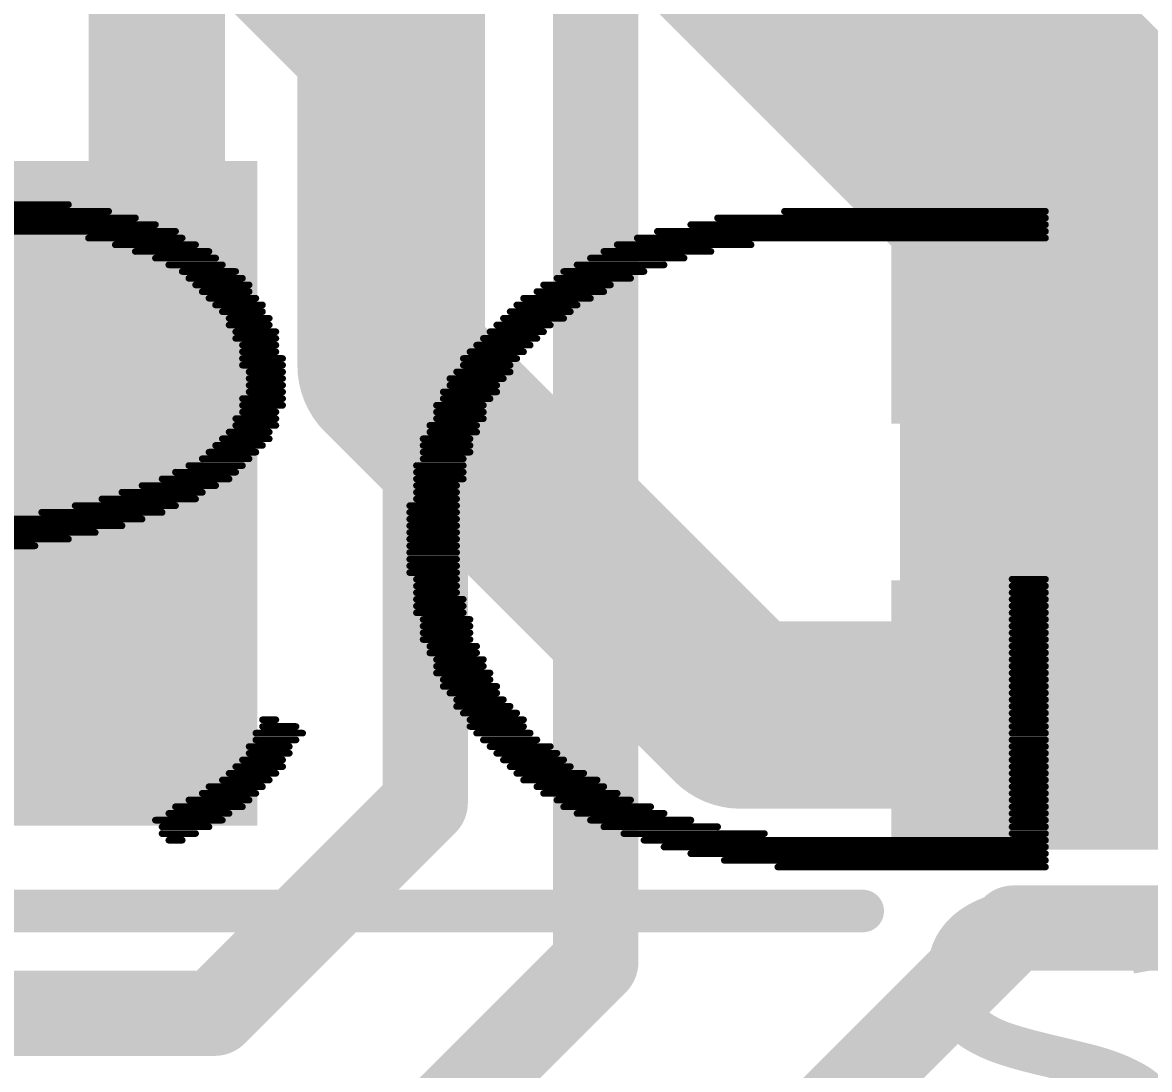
# Model space of a CAD drawing. Header units: millimetres. Extents: x -0.14 to 1.19, y -0.12 to 0.99.
# Drawn here: x 0.7148 to 0.847, y 0.2934 to 0.4163 of the extents above; entities that cross this region are included whole.
import ezdxf

# ---------------------------------------------------------------- set-up
doc = ezdxf.new("R2010")
doc.units = ezdxf.units.MM
doc.header["$MEASUREMENT"] = 0
for name, color, linetype in [('BottomLayer', 5, 'Continuous'), ('BottomOverlay', 54, 'Continuous'), ('TopLayer', 1, 'Continuous'), ('TopOverlay', 2, 'Continuous'), ('TopPaste', 8, 'Continuous'), ('TopSolder', 216, 'Continuous'), ('ViaHoleLayer', 16, 'Continuous')]:
    doc.layers.add(name, color=color, linetype=linetype)
doc.styles.add('Arial', font='', dxfattribs={"height": 0.2})
doc.styles.get('Arial').set_extended_font_data('Arial')

# ---------------------------------------------------------------- blocks, each defined once
blk = doc.blocks.new('SO_14_36')
at = {"layer": 'TopLayer'}
for points in [[(0.07835, -0.08819), (0.13228, -0.08819), (0.13228, -0.11181), (0.07835, -0.11181)], [(0.07835, -0.13819), (0.13228, -0.13819), (0.13228, -0.16181), (0.07835, -0.16181)]]:
    blk.add_hatch(color=1, dxfattribs=at).paths.add_polyline_path(points)
at = {"layer": 'TopPaste'}
for points in [[(0.07835, -0.08819), (0.13228, -0.08819), (0.13228, -0.11181), (0.07835, -0.11181)], [(0.07835, -0.13819), (0.13228, -0.13819), (0.13228, -0.16181), (0.07835, -0.16181)]]:
    blk.add_hatch(color=8, dxfattribs=at).paths.add_polyline_path(points)
at = {"layer": 'TopSolder'}
for points in [[(0.07435, -0.08419), (0.13628, -0.08419), (0.13628, -0.11581), (0.07435, -0.11581)], [(0.07435, -0.13419), (0.13628, -0.13419), (0.13628, -0.16581), (0.07435, -0.16581)]]:
    blk.add_hatch(color=216, dxfattribs=at).paths.add_polyline_path(points)
at = {"layer": 'TopOverlay', "const_width": 0.005}
blk.add_lwpolyline([(-0.071, -0.173), (0.071, -0.173)], dxfattribs=at)
at = {"layer": 'TopOverlay', "const_width": 0.0025}
blk.add_lwpolyline([(0.06975, -0.173, 1), (0.07225, -0.173, 1)], format="xyb", close=True, dxfattribs=at)

msp = doc.modelspace()

# ---------------------------------------------------------------- hatches: boundary and pattern name
at = {"layer": 'BottomLayer'}
h = msp.add_hatch(color=5, dxfattribs=at)
edge = h.paths.add_edge_path()
edge.add_arc((0.73, 0.35981), 0.01181, 0, 360)
h = msp.add_hatch(color=5, dxfattribs=at)
edge = h.paths.add_edge_path()
edge.add_arc((0.833, 0.335), 0.01181, 0, 360)
at = {"layer": 'TopLayer'}
for points in [[(0.74231, 0.4), (0.611, 0.4), (0.611, 0.322), (0.74231, 0.322)], [(0.88, 0.4), (0.81768, 0.4), (0.81768, 0.322), (0.88, 0.322)]]:
    msp.add_hatch(color=1, dxfattribs=at).paths.add_polyline_path(points)
h = msp.add_hatch(color=1, dxfattribs=at)
edge = h.paths.add_edge_path()
edge.add_arc((0.73, 0.35981), 0.01181, 0, 360)
h = msp.add_hatch(color=1, dxfattribs=at)
edge = h.paths.add_edge_path()
edge.add_arc((0.833, 0.335), 0.01181, 0, 360)
at = {"layer": 'ViaHoleLayer'}
h = msp.add_hatch(color=16, dxfattribs=at)
edge = h.paths.add_edge_path()
edge.add_arc((0.73, 0.35981), 0.00591, 0, 360)
h = msp.add_hatch(color=16, dxfattribs=at)
edge = h.paths.add_edge_path()
edge.add_arc((0.833, 0.335), 0.00591, 0, 360)

# ---------------------------------------------------------------- linework, layer by layer
at = {"layer": 'BottomLayer'}
for points, const_width in [([(0.7305, 0.36031), (0.7305, 0.7615)], 0.016), ([(0.758, 0.376), (0.758, 0.727)], 0.022), ([(0.797, 0.438), (0.903, 0.332)], 0.04), ([(0.758, 0.376), (0.799, 0.335)], 0.022), ([(0.73, 0.35981), (0.7305, 0.36031)], 0.016), ([(0.799, 0.335), (0.833, 0.335)], 0.022)]:
    msp.add_lwpolyline(points, dxfattribs=dict(at, const_width=const_width))
for points, const_width in [([(0.7525, 0.376, 1), (0.7635, 0.376, 1)], 0.011), ([(0.7525, 0.376, 1), (0.7635, 0.376, 1)], 0.011), ([(0.726, 0.35981, 1), (0.734, 0.35981, 1)], 0.008), ([(0.7265, 0.36031, 1), (0.7345, 0.36031, 1)], 0.008), ([(0.7265, 0.36031, 1), (0.7345, 0.36031, 1)], 0.008), ([(0.7935, 0.335, 1), (0.8045, 0.335, 1)], 0.011), ([(0.7935, 0.335, 1), (0.8045, 0.335, 1)], 0.011), ([(0.8275, 0.335, 1), (0.8385, 0.335, 1)], 0.011)]:
    msp.add_lwpolyline(points, format="xyb", close=True, dxfattribs=dict(at, const_width=const_width))
at = {"layer": 'BottomOverlay', "const_width": 0.000785}
for points in [[(0.70993, 0.39489), (0.72014, 0.39489)], [(0.70758, 0.3941), (0.72485, 0.3941)], [(0.80414, 0.3941), (0.83476, 0.3941)], [(0.70836, 0.39332), (0.72799, 0.39332)], [(0.70915, 0.39253), (0.73035, 0.39253)], [(0.79315, 0.39253), (0.83476, 0.39253)], [(0.79629, 0.39332), (0.83476, 0.39332)], [(0.70915, 0.39175), (0.7327, 0.39175)], [(0.7225, 0.39096), (0.73349, 0.39096)], [(0.78687, 0.39096), (0.83476, 0.39096)], [(0.78922, 0.39175), (0.83476, 0.39175)], [(0.72564, 0.39018), (0.73506, 0.39018)], [(0.78451, 0.39018), (0.80021, 0.39018)], [(0.72799, 0.38939), (0.73663, 0.38939)], [(0.73035, 0.38861), (0.73741, 0.38861)], [(0.78137, 0.38861), (0.79236, 0.38861)], [(0.78294, 0.38939), (0.7955, 0.38939)], [(0.73192, 0.38782), (0.7382, 0.38782)], [(0.73349, 0.38704), (0.73977, 0.38704)], [(0.77823, 0.38704), (0.78765, 0.38704)], [(0.7798, 0.38782), (0.79001, 0.38782)], [(0.73427, 0.38625), (0.74055, 0.38625)], [(0.77745, 0.38625), (0.78608, 0.38625)], [(0.73506, 0.38547), (0.74134, 0.38547)], [(0.73584, 0.38468), (0.74134, 0.38468)], [(0.77509, 0.38468), (0.78294, 0.38468)], [(0.77588, 0.38547), (0.78373, 0.38547)], [(0.73663, 0.3839), (0.74212, 0.3839)], [(0.73741, 0.38311), (0.74291, 0.38311)], [(0.77274, 0.38311), (0.7798, 0.38311)], [(0.77352, 0.3839), (0.78137, 0.3839)], [(0.7382, 0.38233), (0.74291, 0.38233)], [(0.77195, 0.38233), (0.77902, 0.38233)], [(0.73898, 0.38154), (0.74369, 0.38154)], [(0.73898, 0.38076), (0.74369, 0.38076)], [(0.77038, 0.38076), (0.77666, 0.38076)], [(0.77117, 0.38154), (0.77823, 0.38154)], [(0.73977, 0.37997), (0.74448, 0.37997)], [(0.73977, 0.37919), (0.74448, 0.37919)], [(0.76881, 0.37919), (0.77509, 0.37919)], [(0.7696, 0.37997), (0.77588, 0.37997)], [(0.74055, 0.3784), (0.74448, 0.3784)], [(0.76803, 0.3784), (0.77431, 0.3784)], [(0.74055, 0.37762), (0.74448, 0.37762)], [(0.74055, 0.37683), (0.74526, 0.37683)], [(0.76646, 0.37683), (0.77274, 0.37683)], [(0.76724, 0.37762), (0.77352, 0.37762)], [(0.74055, 0.37605), (0.74526, 0.37605)], [(0.74134, 0.37526), (0.74526, 0.37526)], [(0.76567, 0.37526), (0.77195, 0.37526)], [(0.76646, 0.37605), (0.77195, 0.37605)], [(0.74134, 0.37448), (0.74526, 0.37448)], [(0.76489, 0.37448), (0.77117, 0.37448)], [(0.74134, 0.37369), (0.74526, 0.37369)], [(0.74134, 0.37291), (0.74526, 0.37291)], [(0.7641, 0.37291), (0.77038, 0.37291)], [(0.76489, 0.37369), (0.77038, 0.37369)], [(0.74055, 0.37212), (0.74526, 0.37212)], [(0.74055, 0.37134), (0.74526, 0.37134)], [(0.76332, 0.37134), (0.76881, 0.37134)], [(0.7641, 0.37212), (0.7696, 0.37212)], [(0.73977, 0.36977), (0.74448, 0.36977)], [(0.74055, 0.37055), (0.74448, 0.37055)], [(0.76332, 0.37055), (0.76881, 0.37055)], [(0.76332, 0.36977), (0.76881, 0.36977)], [(0.73977, 0.36898), (0.74448, 0.36898)], [(0.76253, 0.36898), (0.76803, 0.36898)], [(0.7382, 0.36741), (0.74369, 0.36741)], [(0.73898, 0.3682), (0.74369, 0.3682)], [(0.76175, 0.36741), (0.76724, 0.36741)], [(0.76253, 0.3682), (0.76803, 0.3682)], [(0.73663, 0.36584), (0.74212, 0.36584)], [(0.73741, 0.36663), (0.74291, 0.36663)], [(0.76175, 0.36663), (0.76724, 0.36663)], [(0.76175, 0.36584), (0.76724, 0.36584)], [(0.73584, 0.36506), (0.74134, 0.36506)], [(0.76175, 0.36506), (0.76646, 0.36506)], [(0.7327, 0.36349), (0.73977, 0.36349)], [(0.73427, 0.36427), (0.74055, 0.36427)], [(0.76096, 0.36427), (0.76646, 0.36427)], [(0.76096, 0.36349), (0.76646, 0.36349)], [(0.72878, 0.36192), (0.73741, 0.36192)], [(0.73113, 0.3627), (0.73898, 0.3627)], [(0.76096, 0.3627), (0.76646, 0.3627)], [(0.76096, 0.36192), (0.76567, 0.36192)], [(0.72642, 0.36113), (0.73584, 0.36113)], [(0.76096, 0.36113), (0.76567, 0.36113)], [(0.72093, 0.35956), (0.7327, 0.35956)], [(0.72407, 0.36035), (0.73506, 0.36035)], [(0.76018, 0.35956), (0.76567, 0.35956)], [(0.76096, 0.36035), (0.76567, 0.36035)], [(0.71307, 0.35799), (0.72878, 0.35799)], [(0.717, 0.35878), (0.73113, 0.35878)], [(0.76018, 0.35878), (0.76567, 0.35878)], [(0.76018, 0.35799), (0.76567, 0.35799)], [(0.70915, 0.35721), (0.72642, 0.35721)], [(0.76018, 0.35721), (0.76567, 0.35721)], [(0.70208, 0.35564), (0.72014, 0.35564)], [(0.70601, 0.35642), (0.72328, 0.35642)], [(0.76018, 0.35642), (0.76567, 0.35642)], [(0.76018, 0.35564), (0.76567, 0.35564)], [(0.69973, 0.35485), (0.71621, 0.35485)], [(0.76018, 0.35485), (0.76567, 0.35485)], [(0.76018, 0.35407), (0.76567, 0.35407)], [(0.76018, 0.35328), (0.76567, 0.35328)], [(0.76018, 0.3525), (0.76567, 0.3525)], [(0.76018, 0.35171), (0.76567, 0.35171)], [(0.76096, 0.35093), (0.76567, 0.35093)], [(0.76096, 0.35014), (0.76567, 0.35014)], [(0.83083, 0.35093), (0.83476, 0.35093)], [(0.83083, 0.35014), (0.83476, 0.35014)], [(0.76096, 0.34936), (0.76567, 0.34936)], [(0.83083, 0.34936), (0.83476, 0.34936)], [(0.76096, 0.34857), (0.76646, 0.34857)], [(0.76096, 0.34779), (0.76646, 0.34779)], [(0.83083, 0.34857), (0.83476, 0.34857)], [(0.83083, 0.34779), (0.83476, 0.34779)], [(0.76096, 0.347), (0.76646, 0.347)], [(0.76175, 0.34621), (0.76724, 0.34621)], [(0.83083, 0.347), (0.83476, 0.347)], [(0.83083, 0.34621), (0.83476, 0.34621)], [(0.76175, 0.34543), (0.76724, 0.34543)], [(0.76175, 0.34464), (0.76724, 0.34464)], [(0.83083, 0.34543), (0.83476, 0.34543)], [(0.83083, 0.34464), (0.83476, 0.34464)], [(0.76175, 0.34386), (0.76724, 0.34386)], [(0.83083, 0.34386), (0.83476, 0.34386)], [(0.76253, 0.34307), (0.76803, 0.34307)], [(0.76253, 0.34229), (0.76803, 0.34229)], [(0.83083, 0.34307), (0.83476, 0.34307)], [(0.83083, 0.34229), (0.83476, 0.34229)], [(0.76332, 0.3415), (0.76881, 0.3415)], [(0.76332, 0.34072), (0.76881, 0.34072)], [(0.83083, 0.3415), (0.83476, 0.3415)], [(0.83083, 0.34072), (0.83476, 0.34072)], [(0.76332, 0.33993), (0.7696, 0.33993)], [(0.83083, 0.33993), (0.83476, 0.33993)], [(0.7641, 0.33915), (0.7696, 0.33915)], [(0.7641, 0.33836), (0.77038, 0.33836)], [(0.83083, 0.33915), (0.83476, 0.33915)], [(0.83083, 0.33836), (0.83476, 0.33836)], [(0.76489, 0.33758), (0.77038, 0.33758)], [(0.76567, 0.33679), (0.77117, 0.33679)], [(0.83083, 0.33758), (0.83476, 0.33758)], [(0.83083, 0.33679), (0.83476, 0.33679)], [(0.76567, 0.33601), (0.77195, 0.33601)], [(0.83083, 0.33601), (0.83476, 0.33601)], [(0.74291, 0.33444), (0.74448, 0.33444)], [(0.76646, 0.33522), (0.77274, 0.33522)], [(0.76724, 0.33444), (0.77352, 0.33444)], [(0.83083, 0.33522), (0.83476, 0.33522)], [(0.83083, 0.33444), (0.83476, 0.33444)], [(0.74212, 0.33287), (0.74762, 0.33287)], [(0.74291, 0.33365), (0.74683, 0.33365)], [(0.76724, 0.33365), (0.77352, 0.33365)], [(0.76803, 0.33287), (0.77431, 0.33287)], [(0.83083, 0.33365), (0.83476, 0.33365)], [(0.83083, 0.33287), (0.83476, 0.33287)], [(0.74212, 0.33208), (0.74683, 0.33208)], [(0.76881, 0.33208), (0.77509, 0.33208)], [(0.83083, 0.33208), (0.83476, 0.33208)], [(0.74134, 0.3313), (0.74605, 0.3313)], [(0.74134, 0.33051), (0.74605, 0.33051)], [(0.7696, 0.3313), (0.77666, 0.3313)], [(0.77038, 0.33051), (0.77745, 0.33051)], [(0.83083, 0.3313), (0.83476, 0.3313)], [(0.83083, 0.33051), (0.83476, 0.33051)], [(0.73977, 0.32894), (0.74526, 0.32894)], [(0.74055, 0.32973), (0.74526, 0.32973)], [(0.77117, 0.32973), (0.77823, 0.32973)], [(0.77195, 0.32894), (0.77902, 0.32894)], [(0.83083, 0.32973), (0.83476, 0.32973)], [(0.83083, 0.32894), (0.83476, 0.32894)], [(0.73898, 0.32816), (0.74448, 0.32816)], [(0.77274, 0.32816), (0.78059, 0.32816)], [(0.83083, 0.32816), (0.83476, 0.32816)], [(0.73663, 0.32659), (0.74291, 0.32659)], [(0.7382, 0.32737), (0.74369, 0.32737)], [(0.77352, 0.32737), (0.78216, 0.32737)], [(0.77509, 0.32659), (0.78294, 0.32659)], [(0.83083, 0.32737), (0.83476, 0.32737)], [(0.83083, 0.32659), (0.83476, 0.32659)], [(0.73427, 0.32502), (0.74134, 0.32502)], [(0.73584, 0.3258), (0.74212, 0.3258)], [(0.77588, 0.3258), (0.78451, 0.3258)], [(0.77745, 0.32502), (0.78608, 0.32502)], [(0.83083, 0.3258), (0.83476, 0.3258)], [(0.83083, 0.32502), (0.83476, 0.32502)], [(0.7327, 0.32423), (0.74055, 0.32423)], [(0.77823, 0.32423), (0.78844, 0.32423)], [(0.83083, 0.32423), (0.83476, 0.32423)], [(0.73035, 0.32266), (0.7382, 0.32266)], [(0.73192, 0.32345), (0.73898, 0.32345)], [(0.7798, 0.32345), (0.79001, 0.32345)], [(0.78137, 0.32266), (0.79315, 0.32266)], [(0.83083, 0.32345), (0.83476, 0.32345)], [(0.83083, 0.32266), (0.83476, 0.32266)], [(0.73113, 0.32188), (0.73663, 0.32188)], [(0.73113, 0.32109), (0.73506, 0.32109)], [(0.78294, 0.32188), (0.79629, 0.32188)], [(0.7853, 0.32109), (0.80178, 0.32109)], [(0.83083, 0.32188), (0.83476, 0.32188)], [(0.83083, 0.32109), (0.83476, 0.32109)], [(0.73192, 0.32031), (0.73349, 0.32031)], [(0.78765, 0.32031), (0.83476, 0.32031)], [(0.79001, 0.31952), (0.83476, 0.31952)], [(0.79315, 0.31874), (0.83476, 0.31874)], [(0.79707, 0.31795), (0.83476, 0.31795)], [(0.80336, 0.31717), (0.83476, 0.31717)]]:
    msp.add_lwpolyline(points, dxfattribs=at)
at = {"layer": 'BottomOverlay', "const_width": 0.000392}
for points in [[(0.71994, 0.39489, 1), (0.72034, 0.39489, 1)], [(0.72465, 0.3941, 1), (0.72505, 0.3941, 1)], [(0.80394, 0.3941, 1), (0.80434, 0.3941, 1)], [(0.83456, 0.3941, 1), (0.83495, 0.3941, 1)], [(0.72779, 0.39332, 1), (0.72819, 0.39332, 1)], [(0.73015, 0.39253, 1), (0.73054, 0.39253, 1)], [(0.79295, 0.39253, 1), (0.79335, 0.39253, 1)], [(0.79609, 0.39332, 1), (0.79649, 0.39332, 1)], [(0.83456, 0.39332, 1), (0.83495, 0.39332, 1)], [(0.83456, 0.39253, 1), (0.83495, 0.39253, 1)], [(0.7223, 0.39096, 1), (0.72269, 0.39096, 1)], [(0.7325, 0.39175, 1), (0.7329, 0.39175, 1)], [(0.73329, 0.39096, 1), (0.73368, 0.39096, 1)], [(0.78667, 0.39096, 1), (0.78707, 0.39096, 1)], [(0.78903, 0.39175, 1), (0.78942, 0.39175, 1)], [(0.83456, 0.39175, 1), (0.83495, 0.39175, 1)], [(0.83456, 0.39096, 1), (0.83495, 0.39096, 1)], [(0.72544, 0.39018, 1), (0.72583, 0.39018, 1)], [(0.73486, 0.39018, 1), (0.73525, 0.39018, 1)], [(0.78432, 0.39018, 1), (0.78471, 0.39018, 1)], [(0.80002, 0.39018, 1), (0.80041, 0.39018, 1)], [(0.72779, 0.38939, 1), (0.72819, 0.38939, 1)], [(0.73015, 0.38861, 1), (0.73054, 0.38861, 1)], [(0.73643, 0.38939, 1), (0.73682, 0.38939, 1)], [(0.73721, 0.38861, 1), (0.73761, 0.38861, 1)], [(0.78118, 0.38861, 1), (0.78157, 0.38861, 1)], [(0.78275, 0.38939, 1), (0.78314, 0.38939, 1)], [(0.79217, 0.38861, 1), (0.79256, 0.38861, 1)], [(0.79531, 0.38939, 1), (0.7957, 0.38939, 1)], [(0.73172, 0.38782, 1), (0.73211, 0.38782, 1)], [(0.73329, 0.38704, 1), (0.73368, 0.38704, 1)], [(0.738, 0.38782, 1), (0.73839, 0.38782, 1)], [(0.73957, 0.38704, 1), (0.73996, 0.38704, 1)], [(0.77804, 0.38704, 1), (0.77843, 0.38704, 1)], [(0.77961, 0.38782, 1), (0.78, 0.38782, 1)], [(0.78746, 0.38704, 1), (0.78785, 0.38704, 1)], [(0.78981, 0.38782, 1), (0.79021, 0.38782, 1)], [(0.73407, 0.38625, 1), (0.73447, 0.38625, 1)], [(0.74036, 0.38625, 1), (0.74075, 0.38625, 1)], [(0.77725, 0.38625, 1), (0.77764, 0.38625, 1)], [(0.78589, 0.38625, 1), (0.78628, 0.38625, 1)], [(0.73486, 0.38547, 1), (0.73525, 0.38547, 1)], [(0.73564, 0.38468, 1), (0.73604, 0.38468, 1)], [(0.74114, 0.38547, 1), (0.74153, 0.38547, 1)], [(0.74114, 0.38468, 1), (0.74153, 0.38468, 1)], [(0.7749, 0.38468, 1), (0.77529, 0.38468, 1)], [(0.77568, 0.38547, 1), (0.77607, 0.38547, 1)], [(0.78275, 0.38468, 1), (0.78314, 0.38468, 1)], [(0.78353, 0.38547, 1), (0.78392, 0.38547, 1)], [(0.73643, 0.3839, 1), (0.73682, 0.3839, 1)], [(0.73721, 0.38311, 1), (0.73761, 0.38311, 1)], [(0.74193, 0.3839, 1), (0.74232, 0.3839, 1)], [(0.74271, 0.38311, 1), (0.7431, 0.38311, 1)], [(0.77254, 0.38311, 1), (0.77293, 0.38311, 1)], [(0.77333, 0.3839, 1), (0.77372, 0.3839, 1)], [(0.77961, 0.38311, 1), (0.78, 0.38311, 1)], [(0.78118, 0.3839, 1), (0.78157, 0.3839, 1)], [(0.738, 0.38233, 1), (0.73839, 0.38233, 1)], [(0.74271, 0.38233, 1), (0.7431, 0.38233, 1)], [(0.77176, 0.38233, 1), (0.77215, 0.38233, 1)], [(0.77882, 0.38233, 1), (0.77921, 0.38233, 1)], [(0.73879, 0.38154, 1), (0.73918, 0.38154, 1)], [(0.73879, 0.38076, 1), (0.73918, 0.38076, 1)], [(0.7435, 0.38154, 1), (0.74389, 0.38154, 1)], [(0.7435, 0.38076, 1), (0.74389, 0.38076, 1)], [(0.77019, 0.38076, 1), (0.77058, 0.38076, 1)], [(0.77097, 0.38154, 1), (0.77136, 0.38154, 1)], [(0.77647, 0.38076, 1), (0.77686, 0.38076, 1)], [(0.77804, 0.38154, 1), (0.77843, 0.38154, 1)], [(0.73957, 0.37997, 1), (0.73996, 0.37997, 1)], [(0.73957, 0.37919, 1), (0.73996, 0.37919, 1)], [(0.74428, 0.37997, 1), (0.74467, 0.37997, 1)], [(0.74428, 0.37919, 1), (0.74467, 0.37919, 1)], [(0.76862, 0.37919, 1), (0.76901, 0.37919, 1)], [(0.7694, 0.37997, 1), (0.76979, 0.37997, 1)], [(0.7749, 0.37919, 1), (0.77529, 0.37919, 1)], [(0.77568, 0.37997, 1), (0.77607, 0.37997, 1)], [(0.74036, 0.3784, 1), (0.74075, 0.3784, 1)], [(0.74428, 0.3784, 1), (0.74467, 0.3784, 1)], [(0.76783, 0.3784, 1), (0.76822, 0.3784, 1)], [(0.77411, 0.3784, 1), (0.7745, 0.3784, 1)], [(0.74036, 0.37762, 1), (0.74075, 0.37762, 1)], [(0.74036, 0.37683, 1), (0.74075, 0.37683, 1)], [(0.74428, 0.37762, 1), (0.74467, 0.37762, 1)], [(0.74507, 0.37683, 1), (0.74546, 0.37683, 1)], [(0.76626, 0.37683, 1), (0.76665, 0.37683, 1)], [(0.76705, 0.37762, 1), (0.76744, 0.37762, 1)], [(0.77254, 0.37683, 1), (0.77293, 0.37683, 1)], [(0.77333, 0.37762, 1), (0.77372, 0.37762, 1)], [(0.74036, 0.37605, 1), (0.74075, 0.37605, 1)], [(0.74114, 0.37526, 1), (0.74153, 0.37526, 1)], [(0.74507, 0.37605, 1), (0.74546, 0.37605, 1)], [(0.74507, 0.37526, 1), (0.74546, 0.37526, 1)], [(0.76548, 0.37526, 1), (0.76587, 0.37526, 1)], [(0.76626, 0.37605, 1), (0.76665, 0.37605, 1)], [(0.77176, 0.37605, 1), (0.77215, 0.37605, 1)], [(0.77176, 0.37526, 1), (0.77215, 0.37526, 1)], [(0.74114, 0.37448, 1), (0.74153, 0.37448, 1)], [(0.74507, 0.37448, 1), (0.74546, 0.37448, 1)], [(0.76469, 0.37448, 1), (0.76508, 0.37448, 1)], [(0.77097, 0.37448, 1), (0.77136, 0.37448, 1)], [(0.74114, 0.37369, 1), (0.74153, 0.37369, 1)], [(0.74114, 0.37291, 1), (0.74153, 0.37291, 1)], [(0.74507, 0.37369, 1), (0.74546, 0.37369, 1)], [(0.74507, 0.37291, 1), (0.74546, 0.37291, 1)], [(0.76391, 0.37291, 1), (0.7643, 0.37291, 1)], [(0.76469, 0.37369, 1), (0.76508, 0.37369, 1)], [(0.77019, 0.37369, 1), (0.77058, 0.37369, 1)], [(0.77019, 0.37291, 1), (0.77058, 0.37291, 1)], [(0.74036, 0.37212, 1), (0.74075, 0.37212, 1)], [(0.74036, 0.37134, 1), (0.74075, 0.37134, 1)], [(0.74507, 0.37212, 1), (0.74546, 0.37212, 1)], [(0.74507, 0.37134, 1), (0.74546, 0.37134, 1)], [(0.76312, 0.37134, 1), (0.76351, 0.37134, 1)], [(0.76391, 0.37212, 1), (0.7643, 0.37212, 1)], [(0.76862, 0.37134, 1), (0.76901, 0.37134, 1)], [(0.7694, 0.37212, 1), (0.76979, 0.37212, 1)], [(0.73957, 0.36977, 1), (0.73996, 0.36977, 1)], [(0.74036, 0.37055, 1), (0.74075, 0.37055, 1)], [(0.74428, 0.37055, 1), (0.74467, 0.37055, 1)], [(0.74428, 0.36977, 1), (0.74467, 0.36977, 1)], [(0.76312, 0.37055, 1), (0.76351, 0.37055, 1)], [(0.76312, 0.36977, 1), (0.76351, 0.36977, 1)], [(0.76862, 0.37055, 1), (0.76901, 0.37055, 1)], [(0.76862, 0.36977, 1), (0.76901, 0.36977, 1)], [(0.73957, 0.36898, 1), (0.73996, 0.36898, 1)], [(0.74428, 0.36898, 1), (0.74467, 0.36898, 1)], [(0.76234, 0.36898, 1), (0.76273, 0.36898, 1)], [(0.76783, 0.36898, 1), (0.76822, 0.36898, 1)], [(0.738, 0.36741, 1), (0.73839, 0.36741, 1)], [(0.73879, 0.3682, 1), (0.73918, 0.3682, 1)], [(0.7435, 0.3682, 1), (0.74389, 0.3682, 1)], [(0.7435, 0.36741, 1), (0.74389, 0.36741, 1)], [(0.76155, 0.36741, 1), (0.76194, 0.36741, 1)], [(0.76234, 0.3682, 1), (0.76273, 0.3682, 1)], [(0.76705, 0.36741, 1), (0.76744, 0.36741, 1)], [(0.76783, 0.3682, 1), (0.76822, 0.3682, 1)], [(0.73643, 0.36584, 1), (0.73682, 0.36584, 1)], [(0.73721, 0.36663, 1), (0.73761, 0.36663, 1)], [(0.74193, 0.36584, 1), (0.74232, 0.36584, 1)], [(0.74271, 0.36663, 1), (0.7431, 0.36663, 1)], [(0.76155, 0.36663, 1), (0.76194, 0.36663, 1)], [(0.76155, 0.36584, 1), (0.76194, 0.36584, 1)], [(0.76705, 0.36663, 1), (0.76744, 0.36663, 1)], [(0.76705, 0.36584, 1), (0.76744, 0.36584, 1)], [(0.73564, 0.36506, 1), (0.73604, 0.36506, 1)], [(0.74114, 0.36506, 1), (0.74153, 0.36506, 1)], [(0.76155, 0.36506, 1), (0.76194, 0.36506, 1)], [(0.76626, 0.36506, 1), (0.76665, 0.36506, 1)], [(0.7325, 0.36349, 1), (0.7329, 0.36349, 1)], [(0.73407, 0.36427, 1), (0.73447, 0.36427, 1)], [(0.73957, 0.36349, 1), (0.73996, 0.36349, 1)], [(0.74036, 0.36427, 1), (0.74075, 0.36427, 1)], [(0.76077, 0.36427, 1), (0.76116, 0.36427, 1)], [(0.76077, 0.36349, 1), (0.76116, 0.36349, 1)], [(0.76626, 0.36427, 1), (0.76665, 0.36427, 1)], [(0.76626, 0.36349, 1), (0.76665, 0.36349, 1)], [(0.72858, 0.36192, 1), (0.72897, 0.36192, 1)], [(0.73093, 0.3627, 1), (0.73133, 0.3627, 1)], [(0.73721, 0.36192, 1), (0.73761, 0.36192, 1)], [(0.73879, 0.3627, 1), (0.73918, 0.3627, 1)], [(0.76077, 0.3627, 1), (0.76116, 0.3627, 1)], [(0.76077, 0.36192, 1), (0.76116, 0.36192, 1)], [(0.76548, 0.36192, 1), (0.76587, 0.36192, 1)], [(0.76626, 0.3627, 1), (0.76665, 0.3627, 1)], [(0.72622, 0.36113, 1), (0.72662, 0.36113, 1)], [(0.73564, 0.36113, 1), (0.73604, 0.36113, 1)], [(0.76077, 0.36113, 1), (0.76116, 0.36113, 1)], [(0.76548, 0.36113, 1), (0.76587, 0.36113, 1)], [(0.72073, 0.35956, 1), (0.72112, 0.35956, 1)], [(0.72387, 0.36035, 1), (0.72426, 0.36035, 1)], [(0.7325, 0.35956, 1), (0.7329, 0.35956, 1)], [(0.73486, 0.36035, 1), (0.73525, 0.36035, 1)], [(0.75998, 0.35956, 1), (0.76037, 0.35956, 1)], [(0.76077, 0.36035, 1), (0.76116, 0.36035, 1)], [(0.76548, 0.36035, 1), (0.76587, 0.36035, 1)], [(0.76548, 0.35956, 1), (0.76587, 0.35956, 1)], [(0.7168, 0.35878, 1), (0.7172, 0.35878, 1)], [(0.72858, 0.35799, 1), (0.72897, 0.35799, 1)], [(0.73093, 0.35878, 1), (0.73133, 0.35878, 1)], [(0.75998, 0.35878, 1), (0.76037, 0.35878, 1)], [(0.75998, 0.35799, 1), (0.76037, 0.35799, 1)], [(0.76548, 0.35878, 1), (0.76587, 0.35878, 1)], [(0.76548, 0.35799, 1), (0.76587, 0.35799, 1)], [(0.72622, 0.35721, 1), (0.72662, 0.35721, 1)], [(0.75998, 0.35721, 1), (0.76037, 0.35721, 1)], [(0.76548, 0.35721, 1), (0.76587, 0.35721, 1)], [(0.71994, 0.35564, 1), (0.72034, 0.35564, 1)], [(0.72308, 0.35642, 1), (0.72348, 0.35642, 1)], [(0.75998, 0.35642, 1), (0.76037, 0.35642, 1)], [(0.75998, 0.35564, 1), (0.76037, 0.35564, 1)], [(0.76548, 0.35642, 1), (0.76587, 0.35642, 1)], [(0.76548, 0.35564, 1), (0.76587, 0.35564, 1)], [(0.71602, 0.35485, 1), (0.71641, 0.35485, 1)], [(0.75998, 0.35485, 1), (0.76037, 0.35485, 1)], [(0.75998, 0.35407, 1), (0.76037, 0.35407, 1)], [(0.76548, 0.35485, 1), (0.76587, 0.35485, 1)], [(0.76548, 0.35407, 1), (0.76587, 0.35407, 1)], [(0.75998, 0.35328, 1), (0.76037, 0.35328, 1)], [(0.76548, 0.35328, 1), (0.76587, 0.35328, 1)], [(0.75998, 0.3525, 1), (0.76037, 0.3525, 1)], [(0.75998, 0.35171, 1), (0.76037, 0.35171, 1)], [(0.76548, 0.3525, 1), (0.76587, 0.3525, 1)], [(0.76548, 0.35171, 1), (0.76587, 0.35171, 1)], [(0.76077, 0.35093, 1), (0.76116, 0.35093, 1)], [(0.76077, 0.35014, 1), (0.76116, 0.35014, 1)], [(0.76548, 0.35093, 1), (0.76587, 0.35093, 1)], [(0.76548, 0.35014, 1), (0.76587, 0.35014, 1)], [(0.83064, 0.35093, 1), (0.83103, 0.35093, 1)], [(0.83064, 0.35014, 1), (0.83103, 0.35014, 1)], [(0.83456, 0.35093, 1), (0.83495, 0.35093, 1)], [(0.83456, 0.35014, 1), (0.83495, 0.35014, 1)], [(0.76077, 0.34936, 1), (0.76116, 0.34936, 1)], [(0.76548, 0.34936, 1), (0.76587, 0.34936, 1)], [(0.83064, 0.34936, 1), (0.83103, 0.34936, 1)], [(0.83456, 0.34936, 1), (0.83495, 0.34936, 1)], [(0.76077, 0.34857, 1), (0.76116, 0.34857, 1)], [(0.76077, 0.34779, 1), (0.76116, 0.34779, 1)], [(0.76626, 0.34857, 1), (0.76665, 0.34857, 1)], [(0.76626, 0.34779, 1), (0.76665, 0.34779, 1)], [(0.83064, 0.34857, 1), (0.83103, 0.34857, 1)], [(0.83064, 0.34779, 1), (0.83103, 0.34779, 1)], [(0.83456, 0.34857, 1), (0.83495, 0.34857, 1)], [(0.83456, 0.34779, 1), (0.83495, 0.34779, 1)], [(0.76077, 0.347, 1), (0.76116, 0.347, 1)], [(0.76155, 0.34621, 1), (0.76194, 0.34621, 1)], [(0.76626, 0.347, 1), (0.76665, 0.347, 1)], [(0.76705, 0.34621, 1), (0.76744, 0.34621, 1)], [(0.83064, 0.347, 1), (0.83103, 0.347, 1)], [(0.83064, 0.34621, 1), (0.83103, 0.34621, 1)], [(0.83456, 0.347, 1), (0.83495, 0.347, 1)], [(0.83456, 0.34621, 1), (0.83495, 0.34621, 1)], [(0.76155, 0.34543, 1), (0.76194, 0.34543, 1)], [(0.76155, 0.34464, 1), (0.76194, 0.34464, 1)], [(0.76705, 0.34543, 1), (0.76744, 0.34543, 1)], [(0.76705, 0.34464, 1), (0.76744, 0.34464, 1)], [(0.83064, 0.34543, 1), (0.83103, 0.34543, 1)], [(0.83064, 0.34464, 1), (0.83103, 0.34464, 1)], [(0.83456, 0.34543, 1), (0.83495, 0.34543, 1)], [(0.83456, 0.34464, 1), (0.83495, 0.34464, 1)], [(0.76155, 0.34386, 1), (0.76194, 0.34386, 1)], [(0.76705, 0.34386, 1), (0.76744, 0.34386, 1)], [(0.83064, 0.34386, 1), (0.83103, 0.34386, 1)], [(0.83456, 0.34386, 1), (0.83495, 0.34386, 1)], [(0.76234, 0.34307, 1), (0.76273, 0.34307, 1)], [(0.76234, 0.34229, 1), (0.76273, 0.34229, 1)], [(0.76783, 0.34307, 1), (0.76822, 0.34307, 1)], [(0.76783, 0.34229, 1), (0.76822, 0.34229, 1)], [(0.83064, 0.34307, 1), (0.83103, 0.34307, 1)], [(0.83064, 0.34229, 1), (0.83103, 0.34229, 1)], [(0.83456, 0.34307, 1), (0.83495, 0.34307, 1)], [(0.83456, 0.34229, 1), (0.83495, 0.34229, 1)], [(0.76312, 0.3415, 1), (0.76351, 0.3415, 1)], [(0.76312, 0.34072, 1), (0.76351, 0.34072, 1)], [(0.76862, 0.3415, 1), (0.76901, 0.3415, 1)], [(0.76862, 0.34072, 1), (0.76901, 0.34072, 1)], [(0.83064, 0.3415, 1), (0.83103, 0.3415, 1)], [(0.83064, 0.34072, 1), (0.83103, 0.34072, 1)], [(0.83456, 0.3415, 1), (0.83495, 0.3415, 1)], [(0.83456, 0.34072, 1), (0.83495, 0.34072, 1)], [(0.76312, 0.33993, 1), (0.76351, 0.33993, 1)], [(0.7694, 0.33993, 1), (0.76979, 0.33993, 1)], [(0.83064, 0.33993, 1), (0.83103, 0.33993, 1)], [(0.83456, 0.33993, 1), (0.83495, 0.33993, 1)], [(0.76391, 0.33915, 1), (0.7643, 0.33915, 1)], [(0.76391, 0.33836, 1), (0.7643, 0.33836, 1)], [(0.7694, 0.33915, 1), (0.76979, 0.33915, 1)], [(0.77019, 0.33836, 1), (0.77058, 0.33836, 1)], [(0.83064, 0.33915, 1), (0.83103, 0.33915, 1)], [(0.83064, 0.33836, 1), (0.83103, 0.33836, 1)], [(0.83456, 0.33915, 1), (0.83495, 0.33915, 1)], [(0.83456, 0.33836, 1), (0.83495, 0.33836, 1)], [(0.76469, 0.33758, 1), (0.76508, 0.33758, 1)], [(0.76548, 0.33679, 1), (0.76587, 0.33679, 1)], [(0.77019, 0.33758, 1), (0.77058, 0.33758, 1)], [(0.77097, 0.33679, 1), (0.77136, 0.33679, 1)], [(0.83064, 0.33758, 1), (0.83103, 0.33758, 1)], [(0.83064, 0.33679, 1), (0.83103, 0.33679, 1)], [(0.83456, 0.33758, 1), (0.83495, 0.33758, 1)], [(0.83456, 0.33679, 1), (0.83495, 0.33679, 1)], [(0.76548, 0.33601, 1), (0.76587, 0.33601, 1)], [(0.77176, 0.33601, 1), (0.77215, 0.33601, 1)], [(0.83064, 0.33601, 1), (0.83103, 0.33601, 1)], [(0.83456, 0.33601, 1), (0.83495, 0.33601, 1)], [(0.74271, 0.33444, 1), (0.7431, 0.33444, 1)], [(0.74428, 0.33444, 1), (0.74467, 0.33444, 1)], [(0.76626, 0.33522, 1), (0.76665, 0.33522, 1)], [(0.76705, 0.33444, 1), (0.76744, 0.33444, 1)], [(0.77254, 0.33522, 1), (0.77293, 0.33522, 1)], [(0.77333, 0.33444, 1), (0.77372, 0.33444, 1)], [(0.83064, 0.33522, 1), (0.83103, 0.33522, 1)], [(0.83064, 0.33444, 1), (0.83103, 0.33444, 1)], [(0.83456, 0.33522, 1), (0.83495, 0.33522, 1)], [(0.83456, 0.33444, 1), (0.83495, 0.33444, 1)], [(0.74193, 0.33287, 1), (0.74232, 0.33287, 1)], [(0.74271, 0.33365, 1), (0.7431, 0.33365, 1)], [(0.74664, 0.33365, 1), (0.74703, 0.33365, 1)], [(0.74742, 0.33287, 1), (0.74781, 0.33287, 1)], [(0.76705, 0.33365, 1), (0.76744, 0.33365, 1)], [(0.76783, 0.33287, 1), (0.76822, 0.33287, 1)], [(0.77333, 0.33365, 1), (0.77372, 0.33365, 1)], [(0.77411, 0.33287, 1), (0.7745, 0.33287, 1)], [(0.83064, 0.33365, 1), (0.83103, 0.33365, 1)], [(0.83064, 0.33287, 1), (0.83103, 0.33287, 1)], [(0.83456, 0.33365, 1), (0.83495, 0.33365, 1)], [(0.83456, 0.33287, 1), (0.83495, 0.33287, 1)], [(0.74193, 0.33208, 1), (0.74232, 0.33208, 1)], [(0.74664, 0.33208, 1), (0.74703, 0.33208, 1)], [(0.76862, 0.33208, 1), (0.76901, 0.33208, 1)], [(0.7749, 0.33208, 1), (0.77529, 0.33208, 1)], [(0.83064, 0.33208, 1), (0.83103, 0.33208, 1)], [(0.83456, 0.33208, 1), (0.83495, 0.33208, 1)], [(0.74114, 0.3313, 1), (0.74153, 0.3313, 1)], [(0.74114, 0.33051, 1), (0.74153, 0.33051, 1)], [(0.74585, 0.3313, 1), (0.74624, 0.3313, 1)], [(0.74585, 0.33051, 1), (0.74624, 0.33051, 1)], [(0.7694, 0.3313, 1), (0.76979, 0.3313, 1)], [(0.77019, 0.33051, 1), (0.77058, 0.33051, 1)], [(0.77647, 0.3313, 1), (0.77686, 0.3313, 1)], [(0.77725, 0.33051, 1), (0.77764, 0.33051, 1)], [(0.83064, 0.3313, 1), (0.83103, 0.3313, 1)], [(0.83064, 0.33051, 1), (0.83103, 0.33051, 1)], [(0.83456, 0.3313, 1), (0.83495, 0.3313, 1)], [(0.83456, 0.33051, 1), (0.83495, 0.33051, 1)], [(0.73957, 0.32894, 1), (0.73996, 0.32894, 1)], [(0.74036, 0.32973, 1), (0.74075, 0.32973, 1)], [(0.74507, 0.32973, 1), (0.74546, 0.32973, 1)], [(0.74507, 0.32894, 1), (0.74546, 0.32894, 1)], [(0.77097, 0.32973, 1), (0.77136, 0.32973, 1)], [(0.77176, 0.32894, 1), (0.77215, 0.32894, 1)], [(0.77804, 0.32973, 1), (0.77843, 0.32973, 1)], [(0.77882, 0.32894, 1), (0.77921, 0.32894, 1)], [(0.83064, 0.32973, 1), (0.83103, 0.32973, 1)], [(0.83064, 0.32894, 1), (0.83103, 0.32894, 1)], [(0.83456, 0.32973, 1), (0.83495, 0.32973, 1)], [(0.83456, 0.32894, 1), (0.83495, 0.32894, 1)], [(0.73879, 0.32816, 1), (0.73918, 0.32816, 1)], [(0.74428, 0.32816, 1), (0.74467, 0.32816, 1)], [(0.77254, 0.32816, 1), (0.77293, 0.32816, 1)], [(0.78039, 0.32816, 1), (0.78078, 0.32816, 1)], [(0.83064, 0.32816, 1), (0.83103, 0.32816, 1)], [(0.83456, 0.32816, 1), (0.83495, 0.32816, 1)], [(0.73643, 0.32659, 1), (0.73682, 0.32659, 1)], [(0.738, 0.32737, 1), (0.73839, 0.32737, 1)], [(0.74271, 0.32659, 1), (0.7431, 0.32659, 1)], [(0.7435, 0.32737, 1), (0.74389, 0.32737, 1)], [(0.77333, 0.32737, 1), (0.77372, 0.32737, 1)], [(0.7749, 0.32659, 1), (0.77529, 0.32659, 1)], [(0.78196, 0.32737, 1), (0.78235, 0.32737, 1)], [(0.78275, 0.32659, 1), (0.78314, 0.32659, 1)], [(0.83064, 0.32737, 1), (0.83103, 0.32737, 1)], [(0.83064, 0.32659, 1), (0.83103, 0.32659, 1)], [(0.83456, 0.32737, 1), (0.83495, 0.32737, 1)], [(0.83456, 0.32659, 1), (0.83495, 0.32659, 1)], [(0.73407, 0.32502, 1), (0.73447, 0.32502, 1)], [(0.73564, 0.3258, 1), (0.73604, 0.3258, 1)], [(0.74114, 0.32502, 1), (0.74153, 0.32502, 1)], [(0.74193, 0.3258, 1), (0.74232, 0.3258, 1)], [(0.77568, 0.3258, 1), (0.77607, 0.3258, 1)], [(0.77725, 0.32502, 1), (0.77764, 0.32502, 1)], [(0.78432, 0.3258, 1), (0.78471, 0.3258, 1)], [(0.78589, 0.32502, 1), (0.78628, 0.32502, 1)], [(0.83064, 0.3258, 1), (0.83103, 0.3258, 1)], [(0.83064, 0.32502, 1), (0.83103, 0.32502, 1)], [(0.83456, 0.3258, 1), (0.83495, 0.3258, 1)], [(0.83456, 0.32502, 1), (0.83495, 0.32502, 1)], [(0.7325, 0.32423, 1), (0.7329, 0.32423, 1)], [(0.74036, 0.32423, 1), (0.74075, 0.32423, 1)], [(0.77804, 0.32423, 1), (0.77843, 0.32423, 1)], [(0.78824, 0.32423, 1), (0.78864, 0.32423, 1)], [(0.83064, 0.32423, 1), (0.83103, 0.32423, 1)], [(0.83456, 0.32423, 1), (0.83495, 0.32423, 1)], [(0.73015, 0.32266, 1), (0.73054, 0.32266, 1)], [(0.73172, 0.32345, 1), (0.73211, 0.32345, 1)], [(0.738, 0.32266, 1), (0.73839, 0.32266, 1)], [(0.73879, 0.32345, 1), (0.73918, 0.32345, 1)], [(0.77961, 0.32345, 1), (0.78, 0.32345, 1)], [(0.78118, 0.32266, 1), (0.78157, 0.32266, 1)], [(0.78981, 0.32345, 1), (0.79021, 0.32345, 1)], [(0.79295, 0.32266, 1), (0.79335, 0.32266, 1)], [(0.83064, 0.32345, 1), (0.83103, 0.32345, 1)], [(0.83064, 0.32266, 1), (0.83103, 0.32266, 1)], [(0.83456, 0.32345, 1), (0.83495, 0.32345, 1)], [(0.83456, 0.32266, 1), (0.83495, 0.32266, 1)], [(0.73093, 0.32188, 1), (0.73133, 0.32188, 1)], [(0.73093, 0.32109, 1), (0.73133, 0.32109, 1)], [(0.73486, 0.32109, 1), (0.73525, 0.32109, 1)], [(0.73643, 0.32188, 1), (0.73682, 0.32188, 1)], [(0.78275, 0.32188, 1), (0.78314, 0.32188, 1)], [(0.7851, 0.32109, 1), (0.7855, 0.32109, 1)], [(0.79609, 0.32188, 1), (0.79649, 0.32188, 1)], [(0.80159, 0.32109, 1), (0.80198, 0.32109, 1)], [(0.83064, 0.32188, 1), (0.83103, 0.32188, 1)], [(0.83064, 0.32109, 1), (0.83103, 0.32109, 1)], [(0.83456, 0.32188, 1), (0.83495, 0.32188, 1)], [(0.83456, 0.32109, 1), (0.83495, 0.32109, 1)], [(0.73172, 0.32031, 1), (0.73211, 0.32031, 1)], [(0.73329, 0.32031, 1), (0.73368, 0.32031, 1)], [(0.78746, 0.32031, 1), (0.78785, 0.32031, 1)], [(0.78981, 0.31952, 1), (0.79021, 0.31952, 1)], [(0.83456, 0.32031, 1), (0.83495, 0.32031, 1)], [(0.83456, 0.31952, 1), (0.83495, 0.31952, 1)], [(0.79295, 0.31874, 1), (0.79335, 0.31874, 1)], [(0.83456, 0.31874, 1), (0.83495, 0.31874, 1)], [(0.79688, 0.31795, 1), (0.79727, 0.31795, 1)], [(0.80316, 0.31717, 1), (0.80355, 0.31717, 1)], [(0.83456, 0.31795, 1), (0.83495, 0.31795, 1)], [(0.83456, 0.31717, 1), (0.83495, 0.31717, 1)]]:
    msp.add_lwpolyline(points, format="xyb", close=True, dxfattribs=at)
at = {"layer": 'TopLayer', "const_width": 0.01}
for points in [[(0.729, 0.435), (0.762, 0.402)], [(0.782, 0.306), (0.782, 0.422)], [(0.762, 0.32471), (0.762, 0.402)], [(0.73729, 0.3), (0.762, 0.32471)], [(0.80195, 0.28095), (0.831, 0.31)], [(0.831, 0.31), (1.027, 0.31)], [(0.72321, 0.24721), (0.782, 0.306)], [(0.67, 0.3), (0.73729, 0.3)]]:
    msp.add_lwpolyline(points, dxfattribs=at)
at = {"layer": 'TopLayer', "const_width": 0.005}
for points in [[(0.7595, 0.402, 1), (0.7645, 0.402, 1)], [(0.7595, 0.402, 1), (0.7645, 0.402, 1)], [(0.7595, 0.32471, 1), (0.7645, 0.32471, 1)], [(0.7595, 0.32471, 1), (0.7645, 0.32471, 1)], [(0.8285, 0.31, 1), (0.8335, 0.31, 1)], [(0.8285, 0.31, 1), (0.8335, 0.31, 1)], [(0.7795, 0.306, 1), (0.7845, 0.306, 1)], [(0.7795, 0.306, 1), (0.7845, 0.306, 1)], [(0.73479, 0.3, 1), (0.73979, 0.3, 1)], [(0.73479, 0.3, 1), (0.73979, 0.3, 1)]]:
    msp.add_lwpolyline(points, format="xyb", close=True, dxfattribs=at)

# ---------------------------------------------------------------- block references
msp.add_blockref('SO_14_36', (0.74231, 0.485))

# ---------------------------------------------------------------- texts
at = {"layer": 'TopOverlay', "style": 'Arial'}
msp.add_text('SB6', height=0.04, dxfattribs=at).set_placement((0.81648, 0.27421))

doc.saveas('drawing.dxf')
